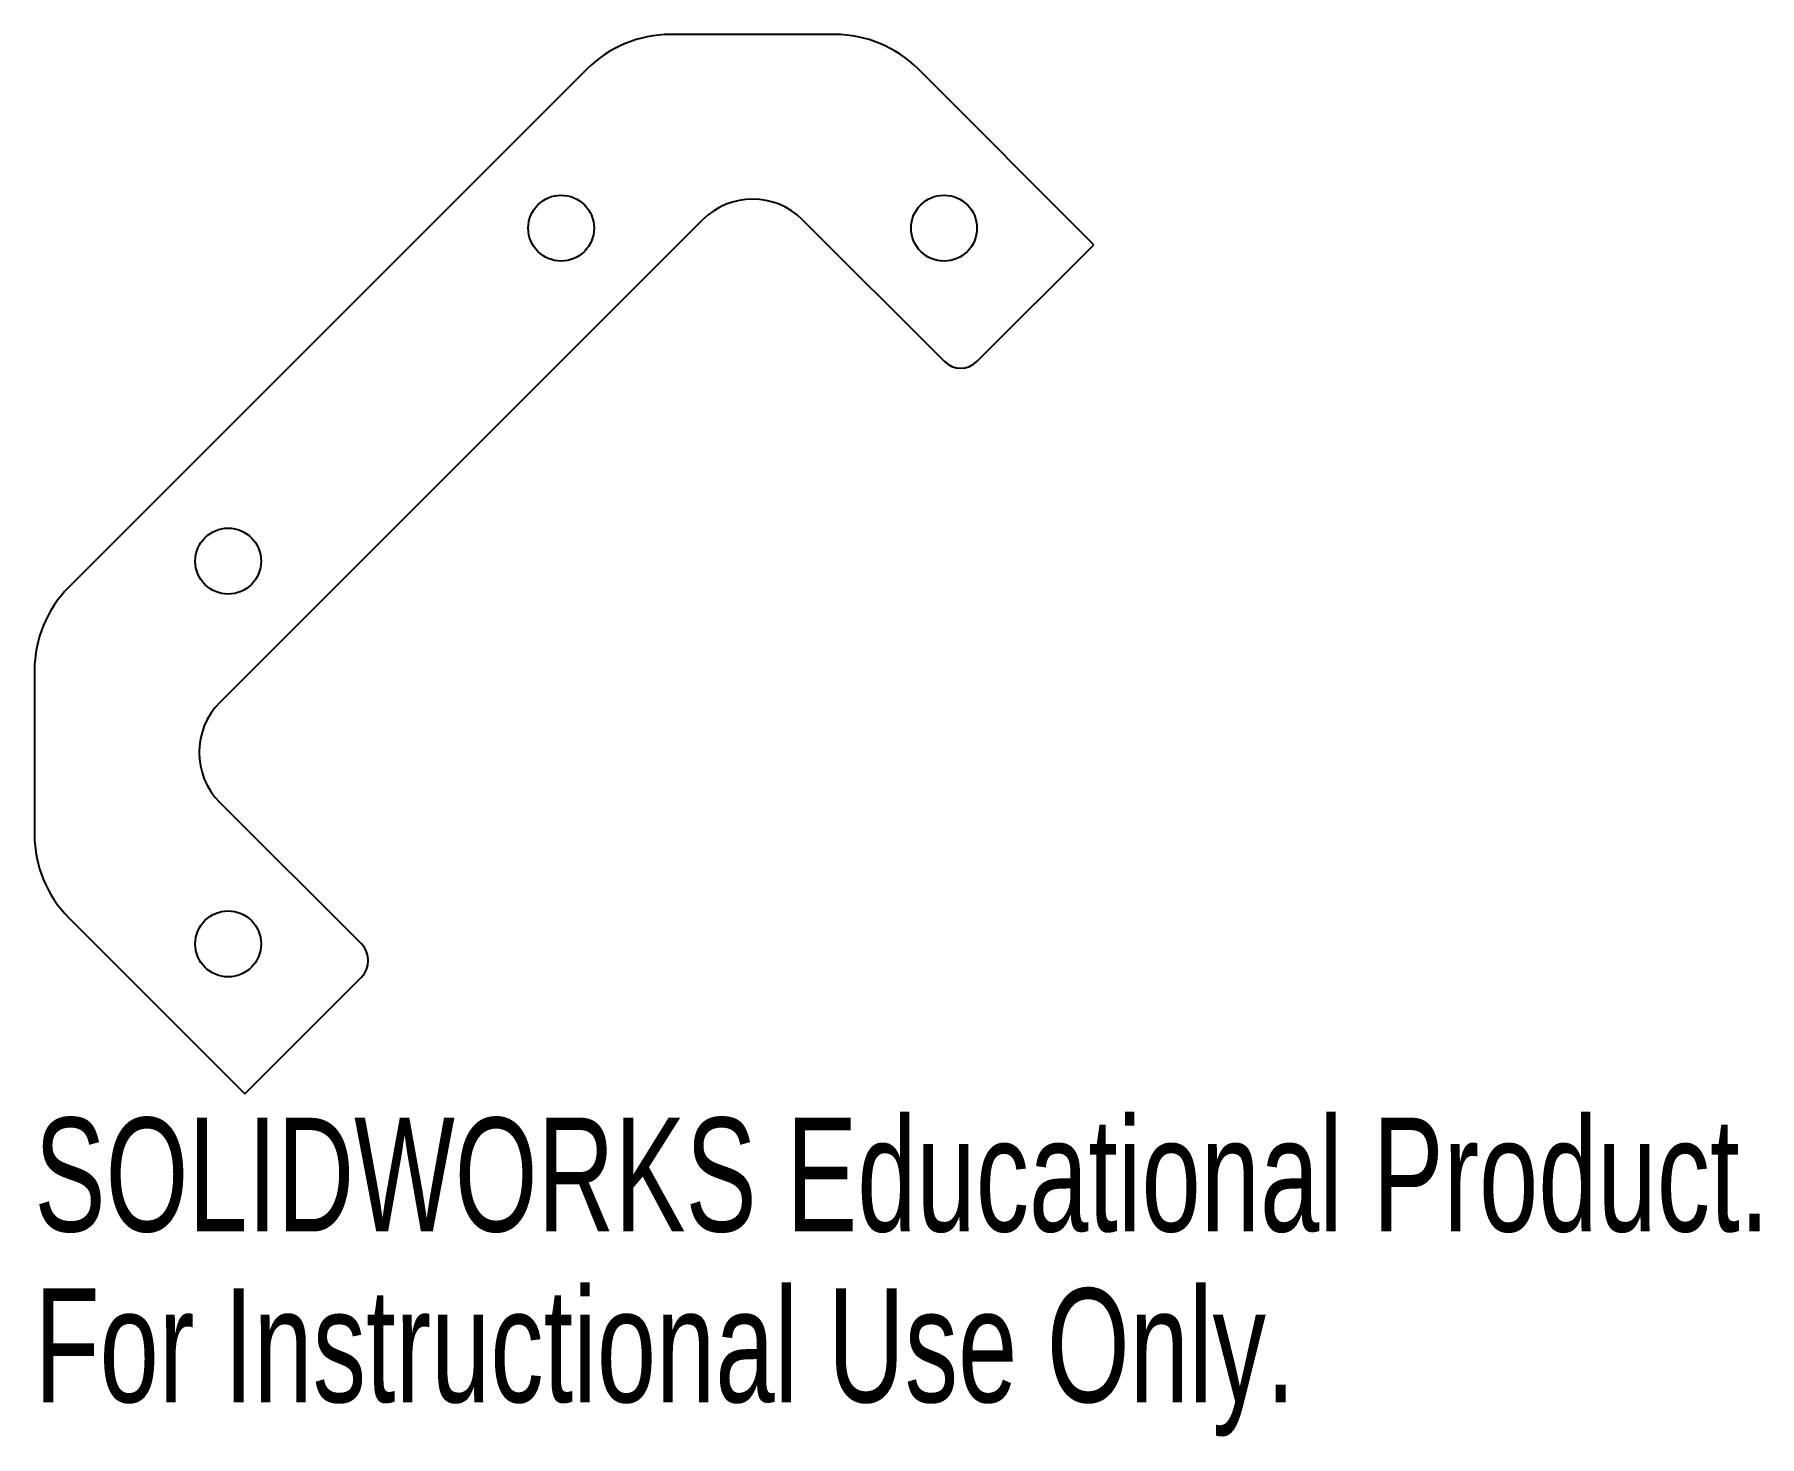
# Model space of a CAD drawing. Header units: millimetres. Extents: x -19.9 to 53.3, y -34.9 to 24.7.
import ezdxf

# ---------------------------------------------------------------- set-up
doc = ezdxf.new("R2010")
doc.units = ezdxf.units.MM
doc.styles.add('SLDTEXTSTYLE0', font='TXT', dxfattribs={"width": 0.7})

msp = doc.modelspace()

# ---------------------------------------------------------------- linework, layer by layer
at = {"color": 7, "linetype": 'Continuous', "lineweight": 25}
for p, q in [((14.071, 24.707), (7.088, 24.707)), ((3.553, 23.243), (-18.456, 1.234)), ((25.075, 15.774), (17.606, 23.243)), ((-12.048, -3.672), (8.458, 16.834)), ((12.701, 16.834), (18.711, 10.824)), ((20.125, 10.824), (25.075, 15.774)), ((-19.92, -2.302), (-19.92, -9.284)), ((-6.037, -13.925), (-12.048, -7.914)), ((-18.456, -12.82), (-10.987, -20.289)), ((-10.987, -20.289), (-6.037, -15.339))]:
    msp.add_line(p, q, dxfattribs=at)
for centre in [(2.448, 16.481), (18.711, 16.481), (-11.694, 2.339), (-11.694, -13.925)]:
    msp.add_circle(centre, 1.4, dxfattribs=at)
for centre, radius, start, end in [((7.088, 19.707), 5, 90, 135), ((14.071, 19.707), 5, 45, 90), ((10.58, 14.713), 3, 45, 135), ((19.418, 11.531), 1, 225, 315), ((-14.92, -2.302), 5, 135, 180), ((-9.927, -5.793), 3, 135, 225), ((-14.92, -9.284), 5, 180, 225), ((-6.745, -14.632), 1, 315, 45)]:
    msp.add_arc(centre, radius, start, end, dxfattribs=at)

# ---------------------------------------------------------------- texts
at = {"color": 7, "linetype": 'Continuous', "char_height": 4.83362, "attachment_point": 1, "style": 'SLDTEXTSTYLE0'}
for s, insert in [('SOLIDWORKS Educational Product.', (-19.92, -21.308)), ('For Instructional Use Only.', (-19.92, -28.559))]:
    msp.add_mtext(s, dxfattribs=dict(at, insert=insert))

doc.saveas('drawing.dxf')
